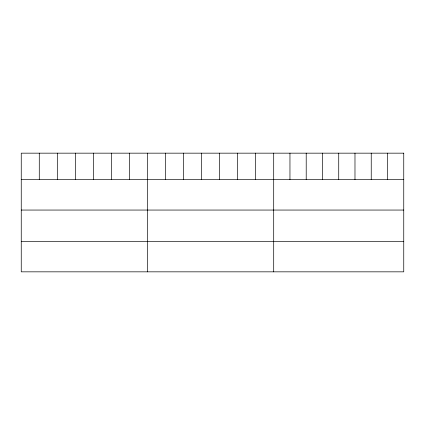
<?xml version="1.0" encoding="UTF-8"?>
<svg xmlns="http://www.w3.org/2000/svg" width="425" height="425" viewBox="0 0 425 425"><rect width="100%" height="100%" fill="white"/><g stroke="black" fill="none" stroke-linecap="round" stroke-linejoin="round"><path stroke-width="0.64" d="M21.25 179.626L403.75 179.626M21.25 210.056L403.75 210.056M21.25 241.405L403.75 241.405M387.494 153.165L387.494 179.626M371.237 153.165L371.237 179.626M354.981 153.165L354.981 179.626M338.725 153.165L338.725 179.626M322.469 153.165L322.469 179.626M306.212 153.165L306.212 179.626M289.956 153.165L289.956 179.626M273.7 153.165L273.7 271.835M255.669 153.165L255.669 179.626M237.633 153.165L237.633 179.626M219.603 153.165L219.603 179.626M201.572 153.165L201.572 179.626M183.542 153.165L183.542 179.626M165.506 153.165L165.506 179.626M147.475 153.165L147.475 271.835M129.444 153.165L129.444 179.626M111.408 153.165L111.408 179.626M93.378 153.165L93.378 179.626M75.347 153.165L75.347 179.626M57.317 153.165L57.317 179.626M39.281 153.165L39.281 179.626M403.75 153.165L21.25 153.165L21.25 271.835L403.75 271.835L403.75 153.165"/></g></svg>
